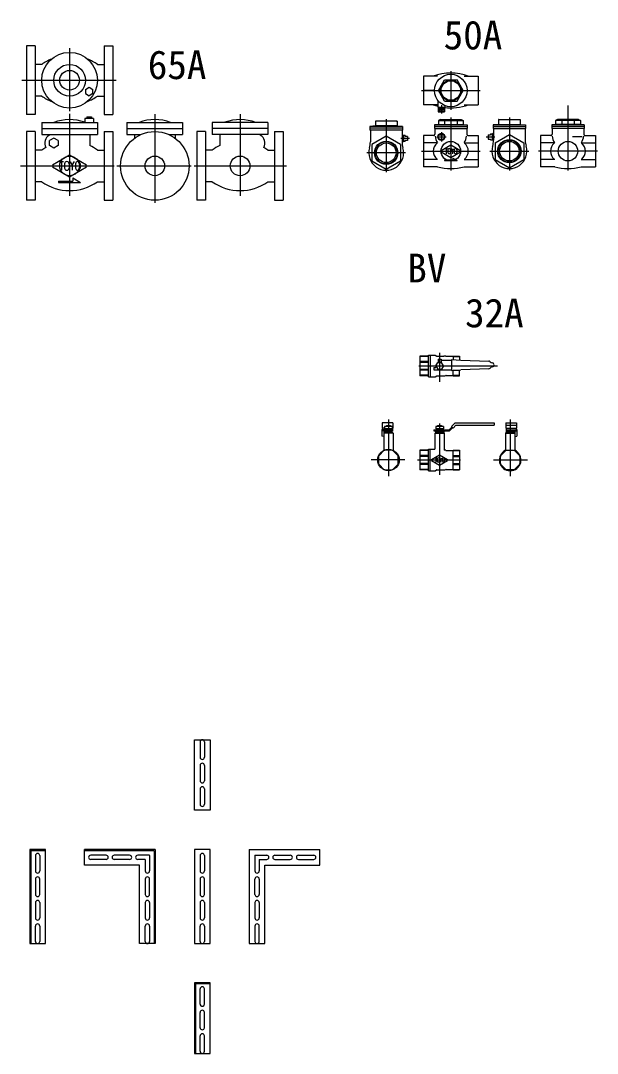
# Model space of a CAD drawing. Units: millimetres at full size, sheet at 1:100. Extents: x -1331 to 21899, y -20013 to -11058.
# Drawn here: x 18671 to 20142, y -16252 to -13618 of the extents above; entities that cross this region are included whole.
import ezdxf
from ezdxf.enums import TextEntityAlignment as Align

# ---------------------------------------------------------------- set-up
doc = ezdxf.new("R2010")
doc.units = ezdxf.units.MM
doc.header["$LTSCALE"] = 100
doc.header["$PDMODE"] = 32
doc.header["$PDSIZE"] = 50
doc.linetypes.add('CHAIN2', pattern=[12, 9, -1, 1, -1])
doc.layers.add('1-1_基礎', color=7, linetype='Continuous', lineweight=18)
doc.layers.add('F-0', color=7, linetype='Continuous', lineweight=9)
doc.styles.add('ＭＳ ゴシック', font='')
doc.styles.get('ＭＳ ゴシック').set_extended_font_data('MS Gothic')

# ---------------------------------------------------------------- blocks, each defined once
blk = doc.blocks.new('BLKF0000')
at = {"layer": '1-1_基礎'}
for p, q in [((25598, 62264), (35574, 68024)), ((29494, 64184), (32054, 64184)), ((30774, 64184), (30774, 59064)), ((35574, 68024), (45551, 62264)), ((25598, 60984), (35574, 55224)), ((32694, 62904), (32694, 60344)), ((35254, 62904), (35254, 60344)), ((35574, 55224), (45551, 60984)), ((37174, 61967), (37174, 59064)), ((37494, 54610), (41974, 52024)), ((37494, 54610), (37494, 52664)), ((39094, 62904), (39094, 60344)), ((41654, 62904), (41654, 60344)), ((29174, 52664), (37494, 52664)), ((29174, 52664), (29174, 52024)), ((29174, 52024), (41974, 52024))]:
    blk.add_line(p, q, dxfattribs=at)
blk.add_lwpolyline([(35894, 64184), (37174, 61967), (38454, 64184)], dxfattribs=at)
for centre, start, end in [((33974, 62904), 0, 180.00001), ((40374, 62904), 0, 180.00001), ((33974, 60344), 179.99999, 0.00001), ((40374, 60344), 179.99999, 0.00001)]:
    blk.add_arc(centre, 1280, start, end, dxfattribs=at)
blk.add_point((35574, 61624), dxfattribs=at)

msp = doc.modelspace()

# ---------------------------------------------------------------- linework, layer by layer
at = {"layer": 'F-0'}
for p, q in [((18685.4, -13682.4), (18685.4, -13857.4)), ((18707.4, -13682.4), (18685.4, -13682.4)), ((18707.4, -13682.4), (18707.4, -13857.4)), ((18883.4, -13682.4), (18905.4, -13682.4)), ((18905.4, -13682.4), (18905.4, -13857.4)), ((18724.4, -13729.4), (18707.4, -13729.4)), ((18866.3, -13729.4), (18883.4, -13729.4)), ((18835.7, -13793.1), (18845.2, -13787.7)), ((18835.7, -13793.1), (18835.7, -13804.1)), ((18835.7, -13804.1), (18845.1, -13809.6)), ((18854.6, -13804.1), (18845.1, -13809.6)), ((18845.2, -13787.7), (18854.6, -13793.1)), ((18854.6, -13804.1), (18854.6, -13793.1)), ((18724.4, -13810.4), (18707.4, -13810.4)), ((18866.3, -13810.4), (18883.4, -13810.4)), ((18707.4, -13857.4), (18685.4, -13857.4)), ((18724.4, -13877.4), (18866.4, -13877.4)), ((18724.4, -13877.4), (18724.4, -13908.4)), ((18856.1, -13867.4), (18834.2, -13867.4)), ((18834.2, -13867.4), (18834.2, -13877.4)), ((18839.1, -13863.4), (18851.1, -13863.4)), ((18839.1, -13863.4), (18839.1, -13867.4)), ((18851.1, -13863.4), (18851.1, -13867.4)), ((18856.1, -13867.4), (18856.1, -13877.4)), ((18866.4, -13877.4), (18866.4, -13908.4)), ((18941.9, -13877.4), (19083.9, -13877.4)), ((18941.9, -13877.4), (18941.9, -13908.4)), ((19083.9, -13877.4), (19083.9, -13908.4)), ((19301.4, -13877.4), (19159.4, -13877.4)), ((19159.4, -13877.4), (19159.4, -13908.4)), ((19301.4, -13877.4), (19301.4, -13908.4)), ((18685.4, -13900.9), (18685.4, -14075.9)), ((18707.4, -13900.9), (18685.4, -13900.9)), ((18724.4, -13893.4), (18866.4, -13893.4)), ((18724.4, -13908.4), (18866.4, -13908.4)), ((18743.9, -13908.4), (18743.9, -13909.9)), ((18846.9, -13908.4), (18846.9, -13936.7)), ((18883.4, -13900.9), (18905.4, -13900.9)), ((18883.4, -13900.9), (18883.4, -14075.9)), ((18905.4, -13900.9), (18905.4, -14075.9)), ((18941.9, -13893.4), (19083.9, -13893.4)), ((18941.9, -13908.4), (18977.4, -13908.4)), ((18961.4, -13908.4), (18961.4, -13917.6)), ((19048.3, -13908.4), (19083.9, -13908.4)), ((19064.4, -13908.4), (19064.4, -13917.6)), ((19142.4, -13900.9), (19120.4, -13900.9)), ((19120.4, -13900.9), (19120.4, -14075.9)), ((19142.4, -13900.9), (19142.4, -14075.9)), ((19301.4, -13893.4), (19159.4, -13893.4)), ((19301.4, -13908.4), (19159.4, -13908.4)), ((19178.9, -13908.4), (19178.9, -13936.7)), ((19281.9, -13908.4), (19281.9, -13909.9)), ((19318.4, -13900.9), (19340.4, -13900.9)), ((19340.4, -13900.9), (19340.4, -14075.9)), ((18744.4, -13936.7), (18744.4, -13924)), ((18766.4, -13924), (18766.4, -13936.7)), ((18724.4, -13947.9), (18707.4, -13947.9)), ((18755.4, -13943.1), (18744.4, -13936.7)), ((18766.4, -13936.7), (18755.4, -13943.1)), ((18866.3, -13947.9), (18883.4, -13947.9)), ((19159.4, -13947.9), (19142.4, -13947.9)), ((19301.3, -13947.9), (19318.4, -13947.9)), ((18768.8, -13977.2), (18780, -13977.2)), ((18774.4, -13977.2), (18774.4, -13999.6)), ((18782.8, -13982.8), (18782.8, -13994)), ((18794, -13982.8), (18794, -13994)), ((18802.4, -13986.9), (18802.4, -13999.6)), ((18810.8, -13982.8), (18810.8, -13994)), ((18822, -13982.8), (18822, -13994)), ((18724.4, -14028.9), (18707.4, -14028.9)), ((18767.4, -14027.6), (18803.8, -14027.6)), ((18767.4, -14027.6), (18767.4, -14030.4)), ((18767.4, -14030.4), (18823.4, -14030.4)), ((18803.8, -14019.1), (18823.4, -14030.4)), ((18803.8, -14019.1), (18803.8, -14027.6)), ((18866.3, -14028.9), (18883.4, -14028.9)), ((19159.4, -14028.9), (19142.4, -14028.9)), ((19301.3, -14028.9), (19318.4, -14028.9)), ((18883.4, -14075.9), (18905.4, -14075.9)), ((19142.4, -14075.9), (19120.4, -14075.9)), ((19710.9, -14473.6), (19688.9, -14473.6)), ((19688.9, -14473.6), (19688.9, -14523.6)), ((19710.9, -14474.6), (19688.9, -14474.6)), ((19710.9, -14487.2), (19688.9, -14487.2)), ((19710.9, -14471.1), (19727.9, -14471.1)), ((19710.9, -14526.1), (19710.9, -14471.1)), ((19715.4, -14471.1), (19715.4, -14526.1)), ((19735.4, -14481.6), (19743.4, -14481.6)), ((19735.4, -14481.6), (19735.4, -14490)), ((19739.4, -14489.1), (19743.4, -14489.1)), ((19743.4, -14481.6), (19743.4, -14489.1)), ((19743.4, -14483.6), (19769.4, -14483.6)), ((19756.2, -14474.1), (19773.7, -14474.1)), ((19769.4, -14482.1), (19769.4, -14510.1)), ((19769.4, -14482.1), (19793.5, -14483.6)), ((19773.7, -14474.1), (19773.9, -14473.6)), ((19773.9, -14473.6), (19773.9, -14482.4)), ((19773.9, -14473.6), (19789.9, -14473.6)), ((19773.9, -14474.6), (19789.9, -14474.6)), ((19789.9, -14473.6), (19789.9, -14483.4)), ((19793.4, -14483.6), (19865, -14486.2)), ((19710.9, -14489.7), (19688.9, -14489.7)), ((19710.9, -14507.5), (19688.9, -14507.5)), ((19710.9, -14509.9), (19688.9, -14509.9)), ((19724.4, -14502.6), (19724.4, -14508.6)), ((19724.4, -14502.6), (19729.9, -14502.6)), ((19724.4, -14508.6), (19769.4, -14508.6)), ((19729.6, -14498.6), (19734.5, -14490.1)), ((19729.6, -14498.6), (19734.5, -14507.1)), ((19729.9, -14499.1), (19729.9, -14502.6)), ((19734.5, -14490.1), (19744.3, -14490.1)), ((19734.5, -14507.1), (19744.3, -14507.1)), ((19749.2, -14498.6), (19744.3, -14490.1)), ((19749.2, -14498.6), (19744.3, -14507.1)), ((19769.4, -14510.1), (19793.5, -14508.6)), ((19773.9, -14523.6), (19773.9, -14509.9)), ((19773.9, -14509.9), (19789.9, -14509.9)), ((19789.9, -14523.6), (19789.9, -14508.8)), ((19865, -14506), (19793.4, -14508.6)), ((19710.9, -14522.6), (19688.9, -14522.6)), ((19710.9, -14523.6), (19688.9, -14523.6)), ((19710.9, -14526.1), (19727.9, -14526.1)), ((19756.2, -14523.1), (19773.9, -14523.1)), ((19773.7, -14523.1), (19773.9, -14523.6)), ((19773.9, -14522.6), (19789.9, -14522.6)), ((19773.9, -14523.6), (19789.9, -14523.6)), ((19619.7, -14644.1), (19593.1, -14644.1)), ((19593.1, -14644.1), (19593.1, -14657.7)), ((19769.4, -14653.5), (19778.8, -14644.1)), ((19778.8, -14644.1), (19878.4, -14644.1)), ((19878.4, -14644.1), (19878.4, -14650.1)), ((19908.6, -14644.1), (19935.2, -14644.1)), ((19935.2, -14644.1), (19935.2, -14657.7)), ((19591.9, -14661.1), (19591.9, -14677.6)), ((19593.9, -14661.1), (19591.9, -14661.1)), ((19599.1, -14657.7), (19593.1, -14657.7)), ((19593.9, -14657.7), (19593.9, -14664.6)), ((19618.9, -14661.6), (19593.9, -14661.6)), ((19618.9, -14664.6), (19593.9, -14664.6)), ((19596.9, -14664.6), (19596.9, -14713.8)), ((19620.9, -14670.6), (19596.9, -14670.6)), ((19619.6, -14669.6), (19598.2, -14669.6)), ((19618.7, -14659.1), (19599.1, -14659.1)), ((19599.4, -14669.6), (19599.4, -14670.6)), ((19599.7, -14659.1), (19599.7, -14661.6)), ((19602.9, -14664.6), (19602.9, -14667.1)), ((19603.9, -14650.6), (19613.9, -14650.6)), ((19603.9, -14650.6), (19603.9, -14653.1)), ((19613.9, -14650.6), (19613.9, -14653.1)), ((19614.9, -14664.6), (19614.9, -14667.1)), ((19618.1, -14659.1), (19618.1, -14661.6)), ((19618.4, -14669.6), (19618.4, -14670.6)), ((19618.7, -14653.1), (19618.7, -14659.1)), ((19618.9, -14657.7), (19618.9, -14664.6)), ((19619.6, -14667.1), (19619.6, -14669.6)), ((19620.9, -14670.6), (19620.9, -14713.8)), ((19724.4, -14661.6), (19763.4, -14661.6)), ((19724.4, -14661.6), (19724.4, -14664.6)), ((19724.4, -14664.6), (19764.6, -14664.6)), ((19727.4, -14670.6), (19727.4, -14711.1)), ((19728.7, -14667.1), (19728.7, -14669.6)), ((19728.7, -14669.6), (19750.1, -14669.6)), ((19749.2, -14659.1), (19729.6, -14659.1)), ((19729.9, -14669.6), (19729.9, -14670.6)), ((19730.2, -14659.1), (19730.2, -14661.6)), ((19733.4, -14664.6), (19733.4, -14667.1)), ((19734.4, -14650.6), (19744.4, -14650.6)), ((19734.4, -14650.6), (19734.4, -14653.1)), ((19744.4, -14650.6), (19744.4, -14653.1)), ((19745.4, -14664.6), (19745.4, -14667.1)), ((19748.6, -14659.1), (19748.6, -14661.6)), ((19748.9, -14669.6), (19748.9, -14670.6)), ((19749.2, -14653.1), (19749.2, -14659.1)), ((19763.4, -14661.6), (19770.4, -14654.5)), ((19764.6, -14664.6), (19772.6, -14656.7)), ((19769.4, -14653.5), (19773.6, -14657.7)), ((19773.6, -14657.7), (19781.2, -14650.1)), ((19781.2, -14650.1), (19878.4, -14650.1)), ((19907.4, -14670.6), (19907.4, -14715.2)), ((19907.4, -14670.6), (19931.4, -14670.6)), ((19908.6, -14650.1), (19935.2, -14650.1)), ((19908.7, -14667.1), (19908.7, -14669.6)), ((19908.7, -14669.6), (19930.1, -14669.6)), ((19909.4, -14657.7), (19909.4, -14664.6)), ((19909.4, -14661.6), (19934.4, -14661.6)), ((19909.4, -14664.6), (19934.4, -14664.6)), ((19909.9, -14669.6), (19909.9, -14670.6)), ((19913.4, -14664.6), (19913.4, -14667.1)), ((19925.4, -14664.6), (19925.4, -14667.1)), ((19928.9, -14669.6), (19928.9, -14670.6)), ((19931.4, -14664.6), (19931.4, -14715.2)), ((19934.4, -14657.7), (19934.4, -14664.6)), ((19934.4, -14661.1), (19936.4, -14661.1)), ((19936.4, -14661.1), (19936.4, -14677.6)), ((19596.9, -14678.9), (19591.9, -14677.6)), ((19931.4, -14678.9), (19936.4, -14677.6)), ((19597.5, -14714.6), (19584.9, -14727.2)), ((19617.8, -14713.6), (19599.9, -14713.6)), ((19632.9, -14727.2), (19620.2, -14714.6)), ((19688.9, -14713.6), (19688.9, -14763.6)), ((19710.9, -14713.6), (19688.9, -14713.6)), ((19710.9, -14714.6), (19688.9, -14714.6)), ((19710.9, -14711.1), (19727.4, -14711.1)), ((19710.9, -14766.1), (19710.9, -14711.1)), ((19715.4, -14766.1), (19715.4, -14711.1)), ((19755.6, -14714.1), (19773.9, -14714.1)), ((19773.7, -14714.1), (19773.9, -14713.6)), ((19773.9, -14713.6), (19789.9, -14713.6)), ((19773.9, -14763.6), (19773.9, -14713.6)), ((19773.9, -14714.6), (19789.9, -14714.6)), ((19789.9, -14713.6), (19789.9, -14763.6)), ((19895.4, -14727.2), (19908, -14714.6)), ((19910.4, -14713.6), (19928.3, -14713.6)), ((19930.7, -14714.6), (19943.4, -14727.2)), ((19583.9, -14729.7), (19583.9, -14747.5)), ((19584.9, -14749.9), (19597.5, -14762.6)), ((19620.2, -14762.6), (19632.9, -14749.9)), ((19633.9, -14747.5), (19633.9, -14729.7)), ((19710.9, -14727.2), (19688.9, -14727.2)), ((19710.9, -14729.7), (19688.9, -14729.7)), ((19710.9, -14747.5), (19688.9, -14747.5)), ((19710.9, -14749.9), (19688.9, -14749.9)), ((19727, -14733.4), (19732.2, -14733.4)), ((19729.6, -14733.4), (19729.6, -14743.8)), ((19733.5, -14736), (19733.5, -14741.2)), ((19738.7, -14736), (19738.7, -14741.2)), ((19742.6, -14737.9), (19742.6, -14743.8)), ((19746.5, -14736), (19746.5, -14741.2)), ((19751.7, -14736), (19751.7, -14741.2)), ((19773.9, -14727.2), (19789.9, -14727.2)), ((19773.9, -14729.7), (19789.9, -14729.7)), ((19773.9, -14747.5), (19789.9, -14747.5)), ((19773.9, -14749.9), (19789.9, -14749.9)), ((19894.4, -14747.5), (19894.4, -14729.7)), ((19908, -14762.6), (19895.4, -14749.9)), ((19943.4, -14749.9), (19930.7, -14762.6)), ((19944.4, -14729.7), (19944.4, -14747.5)), ((19599.9, -14763.6), (19617.8, -14763.6)), ((19710.9, -14762.6), (19688.9, -14762.6)), ((19710.9, -14763.6), (19688.9, -14763.6)), ((19710.9, -14766.1), (19727.9, -14766.1)), ((19727.9, -14766.1), (19731.7, -14763.9)), ((19732.7, -14763.6), (19750.4, -14763.6)), ((19756.2, -14763.1), (19773.9, -14763.1)), ((19773.7, -14763.1), (19773.9, -14763.6)), ((19773.9, -14762.6), (19789.9, -14762.6)), ((19773.9, -14763.6), (19789.9, -14763.6)), ((19928.3, -14763.6), (19910.4, -14763.6)), ((19128.4, -15457.8), (19128.4, -15496.8)), ((19139.4, -15457.8), (19139.4, -15496.8)), ((19128.4, -15517.8), (19128.4, -15556.8)), ((19139.4, -15517.8), (19139.4, -15556.8)), ((19128.4, -15577.8), (19128.4, -15616.8)), ((19139.4, -15577.8), (19139.4, -15616.8)), ((18693.9, -15732.3), (18693.9, -15972.3)), ((18733.9, -15732.3), (18693.9, -15732.3)), ((18696.9, -15735.3), (18696.9, -15972.3)), ((18733.9, -15735.3), (18696.9, -15735.3)), ((18708.4, -15747.8), (18708.4, -15786.8)), ((18719.4, -15747.8), (18719.4, -15786.8)), ((19013.9, -15732.3), (18833.9, -15732.3)), ((18833.9, -15772.3), (18833.9, -15732.3)), ((19010.9, -15735.3), (18833.9, -15735.3)), ((18888.4, -15746.8), (18849.4, -15746.8)), ((18948.4, -15746.8), (18909.4, -15746.8)), ((18999.3, -15746.8), (18969.4, -15746.8)), ((18999.4, -15747.8), (18999.4, -15786.8)), ((19010.9, -15735.3), (19010.9, -15972.3)), ((19013.9, -15732.3), (19013.9, -15972.3)), ((19113.9, -15732.3), (19113.9, -15972.3)), ((19128.4, -15747.8), (19128.4, -15786.8)), ((19139.4, -15747.8), (19139.4, -15786.8)), ((19253.9, -15732.3), (19253.9, -15972.3)), ((19253.9, -15732.3), (19433.9, -15732.3)), ((19268.4, -15747.8), (19268.4, -15786.8)), ((19268.5, -15746.8), (19298.4, -15746.8)), ((19319.4, -15746.8), (19358.4, -15746.8)), ((19379.4, -15746.8), (19418.4, -15746.8)), ((19433.9, -15772.3), (19433.9, -15732.3)), ((18973.9, -15772.3), (18833.9, -15772.3)), ((18888.4, -15757.8), (18849.4, -15757.8)), ((18948.4, -15757.8), (18909.4, -15757.8)), ((18988.4, -15757.8), (18969.4, -15757.8)), ((18973.9, -15972.3), (18973.9, -15772.3)), ((18988.4, -15757.8), (18988.4, -15786.8)), ((19279.4, -15757.8), (19298.4, -15757.8)), ((19279.4, -15757.8), (19279.4, -15786.8)), ((19293.9, -15772.3), (19433.9, -15772.3)), ((19293.9, -15972.3), (19293.9, -15772.3)), ((19319.4, -15757.8), (19358.4, -15757.8)), ((19379.4, -15757.8), (19418.4, -15757.8)), ((18708.4, -15807.8), (18708.4, -15846.8)), ((18719.4, -15846.8), (18719.4, -15807.8)), ((18988.4, -15807.8), (18988.4, -15846.8)), ((18999.4, -15846.8), (18999.4, -15807.8)), ((19128.4, -15807.8), (19128.4, -15846.8)), ((19139.4, -15846.8), (19139.4, -15807.8)), ((19268.4, -15846.8), (19268.4, -15807.8)), ((19279.4, -15807.8), (19279.4, -15846.8)), ((18708.4, -15867.8), (18708.4, -15906.8)), ((18719.4, -15867.8), (18719.4, -15906.8)), ((18988.4, -15867.8), (18988.4, -15906.8)), ((18999.4, -15867.8), (18999.4, -15906.8)), ((19128.4, -15867.8), (19128.4, -15906.8)), ((19139.4, -15867.8), (19139.4, -15906.8)), ((19268.4, -15867.8), (19268.4, -15906.8)), ((19279.4, -15867.8), (19279.4, -15906.8)), ((18708.4, -15966.8), (18708.4, -15927.8)), ((18719.4, -15927.8), (18719.4, -15966.8)), ((18988.4, -15966.8), (18988.4, -15927.8)), ((18999.4, -15927.8), (18999.4, -15966.8)), ((19128.4, -15966.8), (19128.4, -15927.8)), ((19139.4, -15927.8), (19139.4, -15966.8)), ((19268.4, -15927.8), (19268.4, -15966.8)), ((19279.4, -15966.8), (19279.4, -15927.8)), ((19013.9, -15972.3), (18973.9, -15972.3)), ((19253.9, -15972.3), (19293.9, -15972.3)), ((19113.9, -16072.3), (19113.9, -16252.3)), ((19153.9, -16072.3), (19113.9, -16072.3)), ((19128.4, -16126.8), (19128.4, -16087.8)), ((19139.4, -16126.8), (19139.4, -16087.8)), ((19128.4, -16186.8), (19128.4, -16147.8)), ((19139.4, -16186.8), (19139.4, -16147.8)), ((19128.4, -16246.8), (19128.4, -16207.8)), ((19139.4, -16246.8), (19139.4, -16207.8))]:
    msp.add_line(p, q, dxfattribs=at)
at = {"layer": 'F-0', "linetype": 'CHAIN2'}
for p, q in [((18795.4, -13688.4), (18795.4, -13848.5)), ((18673.2, -13769.9), (18914.3, -13769.9)), ((18795.4, -13855.4), (18795.4, -14064.6)), ((19012.9, -13856.3), (19012.9, -14082.7)), ((19230.4, -13856.3), (19230.4, -14064.6)), ((18670.6, -13988.4), (18909.1, -13988.4)), ((18916, -13988.4), (19105.4, -13988.4)), ((19113.1, -13988.4), (19349, -13988.4)), ((19739.4, -14465.1), (19739.4, -14539.1)), ((19686.2, -14498.6), (19886.8, -14498.6)), ((19608.9, -14635.5), (19608.9, -14779.8)), ((19739.4, -14645.8), (19739.4, -14776.4)), ((19919.4, -14635.5), (19919.4, -14779.8)), ((19651.1, -14738.6), (19564.5, -14738.6)), ((19683.3, -14738.6), (19792.8, -14738.6)), ((19877.2, -14738.6), (19963.8, -14738.6))]:
    msp.add_line(p, q, dxfattribs=at)
at = {"layer": 'F-0', "color": 1, "lineweight": 18}
for p, q in [((19768, -13746.6), (19768, -13845.6)), ((19693, -13796.1), (19843, -13796.1)), ((19744, -13833.6), (19744, -13855.1)), ((20066.8, -13834.3), (20066.8, -14000.3)), ((19603.2, -13869), (19603.2, -14004.5)), ((19768, -13864.8), (19768, -14000.3)), ((19917.4, -13864.8), (19917.4, -14000.3)), ((19744, -13902.3), (19744, -13926.3)), ((19662.2, -13918.5), (19640.7, -13918.5)), ((19732, -13914.3), (19756, -13914.3)), ((19858.4, -13914.3), (19879.9, -13914.3)), ((20102.8, -13914.3), (20078.8, -13914.3)), ((19652.7, -13955), (19553.7, -13955)), ((19693, -13950.8), (19843, -13950.8)), ((19867.9, -13950.8), (19966.9, -13950.8)), ((20141.8, -13950.8), (19991.8, -13950.8))]:
    msp.add_line(p, q, dxfattribs=at)
at = {"layer": 'F-0', "lineweight": 18}
for p, q in [((19698, -13759.6), (19698, -13832.6)), ((19734.2, -13759.6), (19698, -13759.6)), ((19736.2, -13796.1), (19752.1, -13768.6)), ((19752.1, -13768.6), (19783.8, -13768.6)), ((19799.7, -13796.1), (19783.8, -13768.6)), ((19801.7, -13759.6), (19838, -13759.6)), ((19838, -13759.6), (19838, -13832.6)), ((19726.5, -13796.1), (19698, -13796.1)), ((19752.1, -13823.6), (19736.2, -13796.1)), ((19783.8, -13823.6), (19799.7, -13796.1)), ((19809.5, -13796.1), (19838, -13796.1)), ((19735, -13821.3), (19735, -13838.6)), ((19752.1, -13823.6), (19783.8, -13823.6)), ((19734.2, -13832.6), (19698, -13832.6)), ((19735, -13838.6), (19753, -13838.6)), ((19736.5, -13838.6), (19736.5, -13840.1)), ((19738.1, -13844.1), (19738.1, -13850.1)), ((19738.1, -13844.1), (19749.8, -13850.1)), ((19738.1, -13850.1), (19749.8, -13844.1)), ((19751.5, -13838.6), (19751.5, -13840.1)), ((19753, -13834.8), (19753, -13838.6)), ((19801.7, -13832.6), (19838, -13832.6)), ((19575.7, -13874.6), (19575.7, -13886.6)), ((19630.7, -13874.6), (19575.7, -13874.6)), ((19603.2, -13874.6), (19603.2, -13886.6)), ((19629.7, -13874), (19630.7, -13874.6)), ((19630.7, -13874.6), (19630.7, -13886.6)), ((19736.2, -13882.8), (19726.5, -13883.8)), ((19741.5, -13869.8), (19736.2, -13872.9)), ((19736.2, -13872.9), (19736.2, -13882.8)), ((19736.2, -13872.9), (19799.7, -13872.9)), ((19736.2, -13882.8), (19799.7, -13882.8)), ((19741.5, -13869.8), (19794.5, -13869.8)), ((19752.1, -13872.9), (19752.1, -13882.8)), ((19783.8, -13872.9), (19783.8, -13882.8)), ((19794.5, -13869.8), (19799.7, -13872.9)), ((19799.7, -13872.9), (19799.7, -13882.8)), ((19799.7, -13882.8), (19809.5, -13883.8)), ((19889.9, -13882.4), (19875.9, -13883.8)), ((19890.9, -13869.8), (19889.9, -13870.4)), ((19889.9, -13870.4), (19889.9, -13882.4)), ((19889.9, -13870.4), (19944.9, -13870.4)), ((19889.9, -13882.4), (19944.9, -13882.4)), ((19917.4, -13870.4), (19917.4, -13882.4)), ((19944.9, -13870.4), (19944.9, -13882.4)), ((19944.9, -13882.4), (19958.9, -13883.8)), ((20035.1, -13882.8), (20025.3, -13883.8)), ((20040.3, -13869.8), (20035.1, -13872.9)), ((20035.1, -13872.9), (20035.1, -13882.8)), ((20098.6, -13872.9), (20035.1, -13872.9)), ((20098.6, -13882.8), (20035.1, -13882.8)), ((20093.3, -13869.8), (20040.3, -13869.8)), ((20050.9, -13872.9), (20050.9, -13882.8)), ((20082.7, -13872.9), (20082.7, -13882.8)), ((20093.3, -13869.8), (20098.6, -13872.9)), ((20098.6, -13872.9), (20098.6, -13882.8)), ((20098.6, -13882.8), (20108.3, -13883.8)), ((19575.7, -13886.6), (19561.7, -13888)), ((19561.7, -13888), (19561.7, -13897)), ((19644.7, -13888), (19561.7, -13888)), ((19644.7, -13892), (19561.7, -13892)), ((19644.7, -13897), (19561.7, -13897)), ((19562.7, -13897), (19562.7, -13927.1)), ((19630.7, -13886.6), (19575.7, -13886.6)), ((19630.7, -13886.6), (19644.7, -13888)), ((19643.7, -13897), (19643.7, -13927.1)), ((19645.7, -13909.5), (19643.7, -13909.5)), ((19644.7, -13888), (19644.7, -13897)), ((19645.7, -13909.5), (19645.7, -13927.5)), ((19726.5, -13883.8), (19726.5, -13892.8)), ((19726.5, -13883.8), (19809.5, -13883.8)), ((19726.5, -13887.8), (19809.5, -13887.8)), ((19726.5, -13892.8), (19809.5, -13892.8)), ((19727.5, -13892.8), (19727.5, -13907.8)), ((19738.1, -13908.8), (19749.8, -13908.8)), ((19808.5, -13892.8), (19808.5, -13907.8)), ((19809.5, -13883.8), (19809.5, -13892.8)), ((19863.4, -13908.8), (19863.4, -13919.8)), ((19863.4, -13908.8), (19869.4, -13908.8)), ((19869.4, -13906.3), (19869.4, -13908.8)), ((19869.4, -13906.3), (19873.4, -13906.3)), ((19873.4, -13906.3), (19873.4, -13922.3)), ((19873.4, -13906.8), (19874.9, -13906.8)), ((19874.9, -13905.3), (19874.9, -13923.3)), ((19874.9, -13905.3), (19876.9, -13905.3)), ((19875.9, -13883.8), (19875.9, -13892.8)), ((19875.9, -13883.8), (19958.9, -13883.8)), ((19875.9, -13887.8), (19958.9, -13887.8)), ((19875.9, -13892.8), (19958.9, -13892.8)), ((19876.9, -13892.8), (19876.9, -13922.9)), ((19880.9, -13929.8), (19917.4, -13908.7)), ((19917.4, -13908.7), (19953.9, -13929.8)), ((19957.9, -13892.8), (19957.9, -13922.9)), ((19958.9, -13883.8), (19958.9, -13892.8)), ((20025.3, -13883.8), (20025.3, -13892.8)), ((20108.3, -13883.8), (20025.3, -13883.8)), ((20108.3, -13887.8), (20025.3, -13887.8)), ((20108.3, -13892.8), (20025.3, -13892.8)), ((20026.3, -13892.8), (20026.3, -13907.8)), ((20107.3, -13892.8), (20107.3, -13907.8)), ((20108.3, -13883.8), (20108.3, -13892.8)), ((19603.2, -13912.9), (19566.7, -13934)), ((19566.7, -13934), (19566.7, -13976.1)), ((19639.7, -13934), (19603.2, -13912.9)), ((19639.7, -13934), (19639.7, -13976.1)), ((19645.7, -13927.5), (19643.7, -13927.5)), ((19647.2, -13911), (19645.7, -13911)), ((19647.2, -13926), (19645.7, -13926)), ((19647.2, -13910.5), (19647.2, -13926.5)), ((19651.2, -13910.5), (19647.2, -13910.5)), ((19651.2, -13926.5), (19647.2, -13926.5)), ((19651.2, -13910.5), (19651.2, -13913)), ((19657.2, -13913), (19651.2, -13913)), ((19651.2, -13926.5), (19651.2, -13924)), ((19657.2, -13924), (19651.2, -13924)), ((19657.2, -13913), (19657.2, -13924)), ((19698, -13910.8), (19698, -13990.8)), ((19724.5, -13910.8), (19698, -13910.8)), ((19734.2, -13929.8), (19698, -13929.8)), ((19738.1, -13919.8), (19749.8, -13919.8)), ((19801.7, -13929.8), (19838, -13929.8)), ((19811.5, -13910.8), (19838, -13910.8)), ((19838, -13910.8), (19838, -13990.8)), ((19863.4, -13919.8), (19869.4, -13919.8)), ((19869.4, -13922.3), (19869.4, -13919.8)), ((19869.4, -13922.3), (19873.4, -13922.3)), ((19873.4, -13921.8), (19874.9, -13921.8)), ((19874.9, -13923.3), (19876.9, -13923.3)), ((19880.9, -13929.8), (19880.9, -13971.9)), ((19953.9, -13929.8), (19953.9, -13971.9)), ((19996.8, -13910.8), (19996.8, -13990.8)), ((20023.3, -13910.8), (19996.8, -13910.8)), ((20033.1, -13929.8), (19996.8, -13929.8)), ((20100.5, -13929.8), (20136.8, -13929.8)), ((20110.3, -13910.8), (20136.8, -13910.8)), ((20136.8, -13910.8), (20136.8, -13990.8)), ((19603.2, -13997.2), (19566.7, -13976.1)), ((19639.7, -13976.1), (19603.2, -13997.2)), ((19734.2, -13971.9), (19698, -13971.9)), ((19801.7, -13971.9), (19838, -13971.9)), ((19880.9, -13971.9), (19917.4, -13993)), ((19917.4, -13993), (19953.9, -13971.9)), ((20033.1, -13971.9), (19996.8, -13971.9)), ((20100.5, -13971.9), (20136.8, -13971.9)), ((19734.2, -13990.8), (19698, -13990.8)), ((19801.7, -13990.8), (19838, -13990.8)), ((20033.1, -13990.8), (19996.8, -13990.8)), ((20100.5, -13990.8), (20136.8, -13990.8))]:
    msp.add_line(p, q, dxfattribs=at)
at = {"layer": 'F-0'}
for points in [[(18883.4, -13682.4), (18883.4, -13857.4), (18905.4, -13857.4)], [(18707.4, -13900.9), (18707.4, -14075.9), (18685.4, -14075.9)], [(19318.4, -13900.9), (19318.4, -14075.9), (19340.4, -14075.9)], [(18766.4, -13924), (18755.4, -13917.7), (18744.4, -13924)], [(18751.7, -13985.6), (18795.4, -13960.4), (18839, -13985.6)], [(18796.8, -13977.2), (18802.4, -13986.9), (18808, -13977.2)], [(18751.7, -13991.2), (18795.4, -14016.4), (18839, -13991.2)], [(19727.9, -14471.1), (19732.1, -14473.5), (19750.4, -14473.5)], [(19727.9, -14526.1), (19732.1, -14523.6), (19750.4, -14523.6)], [(19619.7, -14644.1), (19619.7, -14657.7), (19618.7, -14657.7)], [(19908.6, -14644.1), (19908.6, -14657.7), (19935.2, -14657.7)], [(19619.6, -14667.1), (19598.2, -14667.1), (19598.2, -14669.6)], [(19618.7, -14653.1), (19599.1, -14653.1), (19599.1, -14659.1)], [(19727.4, -14670.6), (19751.4, -14670.6), (19751.4, -14713.6)], [(19728.7, -14667.1), (19750.1, -14667.1), (19750.1, -14669.6)], [(19749.2, -14653.1), (19729.6, -14653.1), (19729.6, -14659.1)], [(19908.7, -14667.1), (19930.1, -14667.1), (19930.1, -14669.6)], [(19719.1, -14737.3), (19739.4, -14725.6), (19759.6, -14737.3)], [(19719.1, -14739.9), (19739.4, -14751.6), (19759.6, -14739.9)], [(19740, -14733.4), (19742.6, -14737.9), (19745.2, -14733.4)], [(18693.9, -15972.3), (18733.9, -15972.3), (18733.9, -15732.3)], [(19113.9, -15972.3), (19153.9, -15972.3), (19153.9, -15732.3)], [(19153.9, -15732.3), (19151.6, -15732.3), (19113.9, -15732.3)], [(19113.9, -16252.3), (19153.9, -16252.3), (19153.9, -16072.3)], [(19153.9, -16075.3), (19116.9, -16075.3), (19116.9, -16252.3)]]:
    msp.add_lwpolyline(points, dxfattribs=at)
at = {"layer": 'F-0', "lineweight": 18}
for points in [[(19736, -13840.1), (19752, -13840.1), (19752, -13850.1)], [(19736, -13840.1), (19736, -13850.1), (19752, -13850.1)], [(19738.1, -13844.1), (19749.8, -13844.1), (19749.8, -13850.1)], [(19629.7, -13874), (19576.7, -13874), (19575.7, -13874.6)], [(19890.9, -13869.8), (19943.9, -13869.8), (19944.9, -13870.4)]]:
    msp.add_lwpolyline(points, dxfattribs=at)
at = {"layer": 'F-0'}
msp.add_lwpolyline([(19153.9, -15632.3), (19113.9, -15632.3), (19113.9, -15452.3), (19153.9, -15452.3)], close=True, dxfattribs=at)
for centre, radius in [((18795.4, -13769.9), 71), ((18795.4, -13769.9), 40.4), ((19012.9, -13988.4), 87.5), ((19608.9, -14738.6), 27.5)]:
    msp.add_circle(centre, radius, dxfattribs=at)
at = {"layer": 'F-0', "lineweight": 18}
for centre, radius in [((19768, -13796.1), 41.5), ((19768, -13796.1), 26.5), ((19744, -13914.3), 9), ((19744, -13914.3), 8), ((19603.2, -13955), 29.8), ((19603.2, -13955), 28.4), ((19917.4, -13950.8), 29.8), ((19917.4, -13950.8), 28.4)]:
    msp.add_circle(centre, radius, dxfattribs=at)
at = {"layer": 'F-0'}
for centre, radius, start, end in [((18795.4, -13829.9), 123, 111.9713, 125.2071), ((18795.4, -13829.9), 123, 54.7929, 68.0287), ((18795.4, -13709.9), 123, 234.7928, 248.0287), ((18795.4, -13709.9), 123, 291.9713, 305.2071), ((18795.4, -13990.4), 120, 71.1119, 109.6667), ((19012.9, -13990.4), 120, 70.3334, 109.6667), ((19230.4, -13990.4), 120, 70.3333, 108.8881), ((18755.4, -13930.4), 23.5, 119.2986, 208.0347), ((19270.4, -13930.4), 23.5, 331.9653, 60.7013), ((18795.4, -14048.4), 123, 119.5934, 125.2071), ((18795.4, -14048.4), 123, 54.7929, 65.2475), ((19230.4, -14048.4), 123, 114.7525, 125.2071), ((19230.4, -14048.4), 123, 54.7929, 60.4065), ((18788.4, -13982.8), 5.6, 0, 180), ((18816.4, -13982.8), 5.6, 0, 180), ((18788.4, -13994), 5.6, 180, 0), ((18816.4, -13994), 5.6, 180, 0), ((18795.4, -13928.4), 123, 234.7928, 305.2071), ((19230.4, -13928.4), 123, 234.7929, 305.2071), ((19739.4, -14498.6), 9.5, 90, 116.5253), ((19750.4, -14498.6), 25.1, 79.1998, 90), ((19756.2, -14468.1), 6, 259.1998, 270), ((19864.9, -14490.7), 4.5, 36.8905, 87.9277), ((19874.9, -14483.2), 8, 216.8905, 263.3862), ((19864.9, -14501.5), 4.5, 272.0723, 323.1095), ((19874.9, -14509), 8, 96.6138, 143.1095), ((19873.4, -14496.1), 5, 0, 83.3862), ((19873.4, -14496.1), 5, 276.6138, 0), ((19750.4, -14498.6), 25.1, 270, 280.8002), ((19756.2, -14529.1), 6, 90, 100.8002), ((19608.9, -14738.6), 26.6, 109.6746, 115.3254), ((19608.9, -14738.6), 26.6, 64.6746, 70.3253), ((19750.4, -14738.6), 25.1, 79.1998, 87.7121), ((19919.4, -14738.6), 27.5, 115.8721, 64.1279), ((19919.4, -14738.6), 26.6, 109.6746, 115.3254), ((19919.4, -14738.6), 26.6, 64.6746, 70.3254), ((19608.9, -14738.6), 26.6, 154.6746, 160.3253), ((19608.9, -14738.6), 26.6, 199.6747, 205.3253), ((19608.9, -14738.6), 26.6, 19.6746, 25.3254), ((19608.9, -14738.6), 26.6, 334.6746, 340.3253), ((19736.1, -14736), 2.6, 0, 180), ((19736.1, -14741.2), 2.6, 180, 0), ((19749.1, -14736), 2.6, 0, 180), ((19749.1, -14741.2), 2.6, 180, 0), ((19919.4, -14738.6), 26.6, 154.6746, 160.3253), ((19919.4, -14738.6), 26.6, 199.6747, 205.3253), ((19919.4, -14738.6), 26.6, 19.6746, 25.3254), ((19919.4, -14738.6), 26.6, 334.6746, 340.3254), ((19608.9, -14738.6), 26.6, 244.6746, 250.3253), ((19608.9, -14738.6), 26.6, 289.6746, 295.3254), ((19732.7, -14765.6), 2, 90, 120), ((19750.4, -14738.6), 25.1, 270, 280.8002), ((19756.2, -14769.1), 6, 90, 100.8002), ((19919.4, -14738.6), 26.6, 244.6746, 250.3253), ((19919.4, -14738.6), 26.6, 289.6746, 295.3254), ((19133.9, -15457.8), 5.5, 0, 180), ((19133.9, -15496.8), 5.5, 180, 0), ((19133.9, -15517.8), 5.5, 0, 180), ((19133.9, -15556.8), 5.5, 180, 0), ((19133.9, -15577.8), 5.5, 0, 180), ((19133.9, -15616.8), 5.5, 180, 0), ((18713.9, -15747.8), 5.5, 0, 180), ((18849.4, -15752.3), 5.5, 90, 270), ((18888.4, -15752.3), 5.5, 270, 90), ((18909.4, -15752.3), 5.5, 90, 270), ((18948.4, -15752.3), 5.5, 270, 90), ((18969.4, -15752.3), 5.5, 90, 270), ((18993.9, -15747.8), 5.5, 0, 10.4757), ((19133.9, -15747.8), 5.5, 0, 180), ((19273.9, -15747.8), 5.5, 169.5243, 180), ((19298.4, -15752.3), 5.5, 270, 90), ((19319.4, -15752.3), 5.5, 90, 270), ((19358.4, -15752.3), 5.5, 270, 90), ((19379.4, -15752.3), 5.5, 90, 270), ((19418.4, -15752.3), 5.5, 270, 90), ((18713.9, -15786.8), 5.5, 180, 0), ((18713.9, -15807.8), 5.5, 0, 180), ((18993.9, -15786.8), 5.5, 180, 0), ((18993.9, -15807.8), 5.5, 0, 180), ((19133.9, -15786.8), 5.5, 180, 0), ((19133.9, -15807.8), 5.5, 0, 180), ((19273.9, -15786.8), 5.5, 180, 0), ((19273.9, -15807.8), 5.5, 0, 180), ((18713.9, -15846.8), 5.5, 180, 0), ((18993.9, -15846.8), 5.5, 180, 0), ((19133.9, -15846.8), 5.5, 180, 0), ((19273.9, -15846.8), 5.5, 180, 0), ((18713.9, -15867.8), 5.5, 0, 180), ((18993.9, -15867.8), 5.5, 0, 180), ((19133.9, -15867.8), 5.5, 0, 180), ((19273.9, -15867.8), 5.5, 0, 180), ((18713.9, -15906.8), 5.5, 180, 0), ((18993.9, -15906.8), 5.5, 180, 0), ((19133.9, -15906.8), 5.5, 180, 0), ((19273.9, -15906.8), 5.5, 180, 0), ((18713.9, -15927.8), 5.5, 0, 180), ((18993.9, -15927.8), 5.5, 0, 180), ((19133.9, -15927.8), 5.5, 0, 180), ((19273.9, -15927.8), 5.5, 0, 180), ((18713.9, -15966.8), 5.5, 180, 0), ((18993.9, -15966.8), 5.5, 180, 0), ((19133.9, -15966.8), 5.5, 180, 0), ((19273.9, -15966.8), 5.5, 180, 0), ((19133.9, -16087.8), 5.5, 0, 180), ((19133.9, -16126.8), 5.5, 180, 0), ((19133.9, -16147.8), 5.5, 0, 180), ((19133.9, -16186.8), 5.5, 180, 0), ((19133.9, -16207.8), 5.5, 0, 180), ((19133.9, -16246.8), 5.5, 180, 0)]:
    msp.add_arc(centre, radius, start, end, dxfattribs=at)
at = {"layer": 'F-0', "lineweight": 18}
for centre, radius, start, end in [((19768, -13880.1), 128.5, 69.6759, 110.3242), ((19768, -13712.1), 128.5, 249.6759, 255.1192), ((19768, -13712.1), 128.5, 262.6226, 290.3241), ((19724.5, -13907.8), 3, 270, 360), ((19811.5, -13907.8), 3, 180, 270), ((20023.3, -13907.8), 3, 270, 360), ((20110.3, -13907.8), 3, 180, 270), ((19507.7, -13927.1), 55, 343.6987, 360), ((19698.7, -13927.1), 55, 180, 196.3013), ((19749.1, -13950.8), 25.8, 128.8878, 231.1122), ((19768, -13907), 40.7, 188.0098, 212.3647), ((19768, -13907), 40.7, 327.6353, 351.9902), ((19786.8, -13950.8), 25.8, 308.8878, 51.1122), ((19821.9, -13922.9), 55, 343.6987, 0), ((20012.9, -13922.9), 55, 180, 196.3013), ((20048, -13950.8), 25.8, 128.8878, 231.1122), ((20066.8, -13907), 40.7, 188.0098, 212.3647), ((20066.8, -13907), 40.7, 327.6353, 351.9902), ((20085.7, -13950.8), 25.8, 308.8878, 51.1123), ((19603.2, -13955), 44.5, 163.6987, 16.3013), ((19917.4, -13950.8), 44.5, 163.6987, 16.3013), ((19768, -13866.8), 128.5, 254.7921, 285.2079), ((20066.8, -13866.8), 128.5, 254.7921, 285.2079)]:
    msp.add_arc(centre, radius, start, end, dxfattribs=at)
at = {"layer": 'F-0'}
for p in [(18795.4, -13769.9), (19768, -13796.1), (19603.2, -13955), (19917.4, -13950.8), (20066.8, -13950.8), (18795.4, -13988.4), (19012.9, -13988.4), (19230.4, -13988.4)]:
    msp.add_point(p, dxfattribs=at)

# ---------------------------------------------------------------- block references
at = {"layer": 'F-0', "xscale": 0.0025, "yscale": 0.0025}
msp.add_blockref('BLKF0000', (19679, -14104.9), dxfattribs=at)

# ---------------------------------------------------------------- texts
at = {"layer": 'F-0', "style": 'ＭＳ ゴシック'}
for s, p in [('50A', (19749.7, -13713.2)), ('65A', (18994.9, -13789)), ('BV', (19656.9, -14307.7)), ('32A', (19804.2, -14422.2))]:
    msp.add_text(s, height=73.31, dxfattribs=at).set_placement(p, align=Align.BOTTOM_LEFT)

doc.saveas('drawing.dxf')
